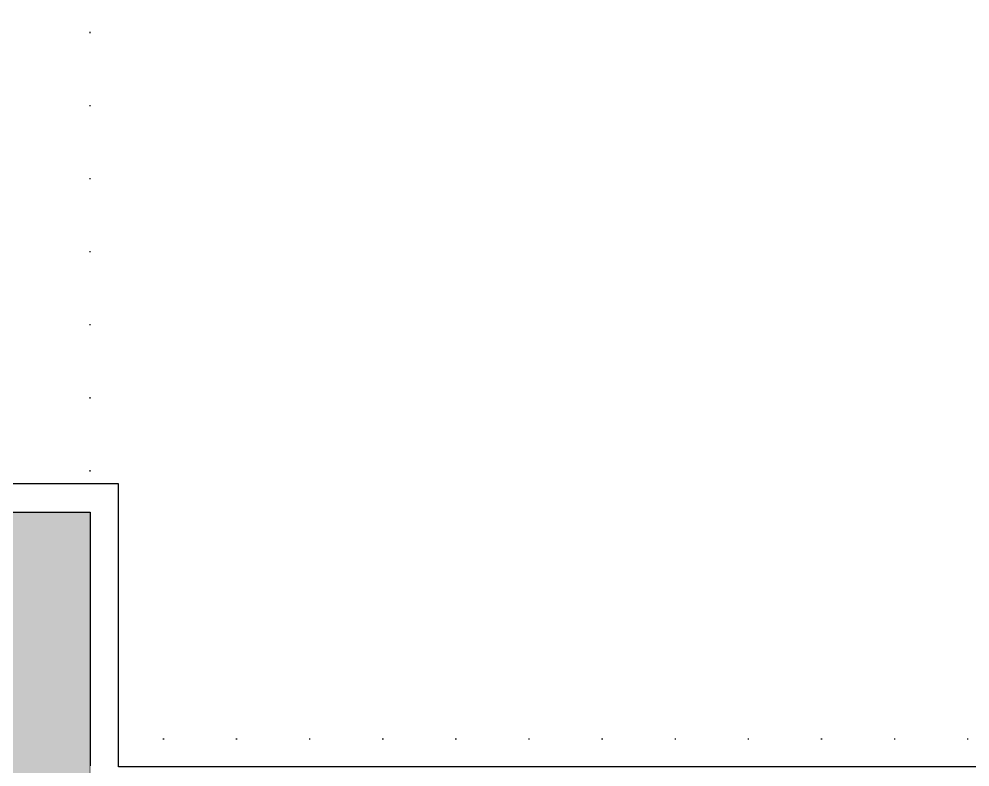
# Model space of a CAD drawing. Header units: inches. Extents: x 21 to 38546, y 13 to 15001.
# Drawn here: x 3990.5 to 4074.4, y 1004.6 to 1070.6 of the extents above; entities that cross this region are included whole.
import ezdxf

# ---------------------------------------------------------------- set-up
doc = ezdxf.new("R2010")
doc.units = ezdxf.units.IN
doc.header["$MEASUREMENT"] = 0
doc.set_wipeout_variables(frame=1)
doc.linetypes.add('DOT', pattern=[6.35, 0, -6.35])
for name, color, linetype, lineweight in [('Z_MİM_-KM-BEAM-RAY', 8, 'DOT', 25), ('Z_MİM_-KM-GLAZ', 8, 'Continuous', 25), ('Z_MİM_-KM-PATTERN-STRC', 8, 'Continuous', 25), ('Z_MİM_-KM-STRC-CONCRETE', 8, 'Continuous', 25), ('Z_MİM_-KM-WALL-PLASTER', 8, 'Continuous', 25)]:
    doc.layers.add(name, color=color, linetype=linetype, lineweight=lineweight)

# ---------------------------------------------------------------- blocks, each defined once
blk = doc.blocks.new('-KM_Kolon_ZK')
at = {"layer": 'Z_MİM_-KM-PATTERN-STRC'}
blk.add_hatch(color=256, dxfattribs=at).paths.add_polyline_path([(565, 45), (665, 45), (665, 0), (565, 0)], flags=0)
at = {"layer": 'Z_MİM_-KM-STRC-CONCRETE'}
blk.add_lwpolyline([(565, 45), (665, 45), (665, 0), (565, 0)], close=True, dxfattribs=at)
blk = doc.blocks.new('-KM_Kiriş İzi_ZK')
at = {"layer": 'Z_MİM_-KM-BEAM-RAY'}
for p, q in [((665, 655), (665, 45)), ((665, 25), (1285, 25))]:
    blk.add_line(p, q, dxfattribs=at)
blk = doc.blocks.new('-KM-AL1 150_900')
blk.add_wipeout([(151.488, -34.02), (151.726, -15.48), (149.45, -15.45), (149.45, 7.15), (9.45, 7.15), (9.45, -15.45), (7.398, -15.45), (7.567, -34.061)])

msp = doc.modelspace()

# ---------------------------------------------------------------- block references
at = {"layer": 'Z_MİM_-KM-BEAM-RAY'}
msp.add_blockref('-KM_Kiriş İzi_ZK', (3331.714, 982.083), dxfattribs=at)
at = {"layer": 'Z_MİM_-KM-STRC-CONCRETE'}
msp.add_blockref('-KM_Kolon_ZK', (3331.758, 982.083), dxfattribs=at)

# ---------------------------------------------------------------- next in the draw order: block references
at = {"layer": 'Z_MİM_-KM-GLAZ'}
msp.add_blockref('-KM-AL1 150_900', (3987.308, 997.533), dxfattribs=at)

# ---------------------------------------------------------------- next in the draw order: linework, layer by layer
at = {"layer": 'Z_MİM_-KM-WALL-PLASTER'}
msp.add_lwpolyline([(4389.258, 1357.083), (4389.258, 1004.583), (3999.258, 1004.583), (3999.258, 1029.583), (3894.257, 1029.583), (3894.258, 1004.583), (3729.258, 1004.583), (3729.258, 1644.583), (3844.257, 1644.583), (3844.257, 1634.583), (3999.258, 1634.583), (3999.258, 1644.583), (4391.758, 1644.582)], dxfattribs=at)

doc.saveas('drawing.dxf')
